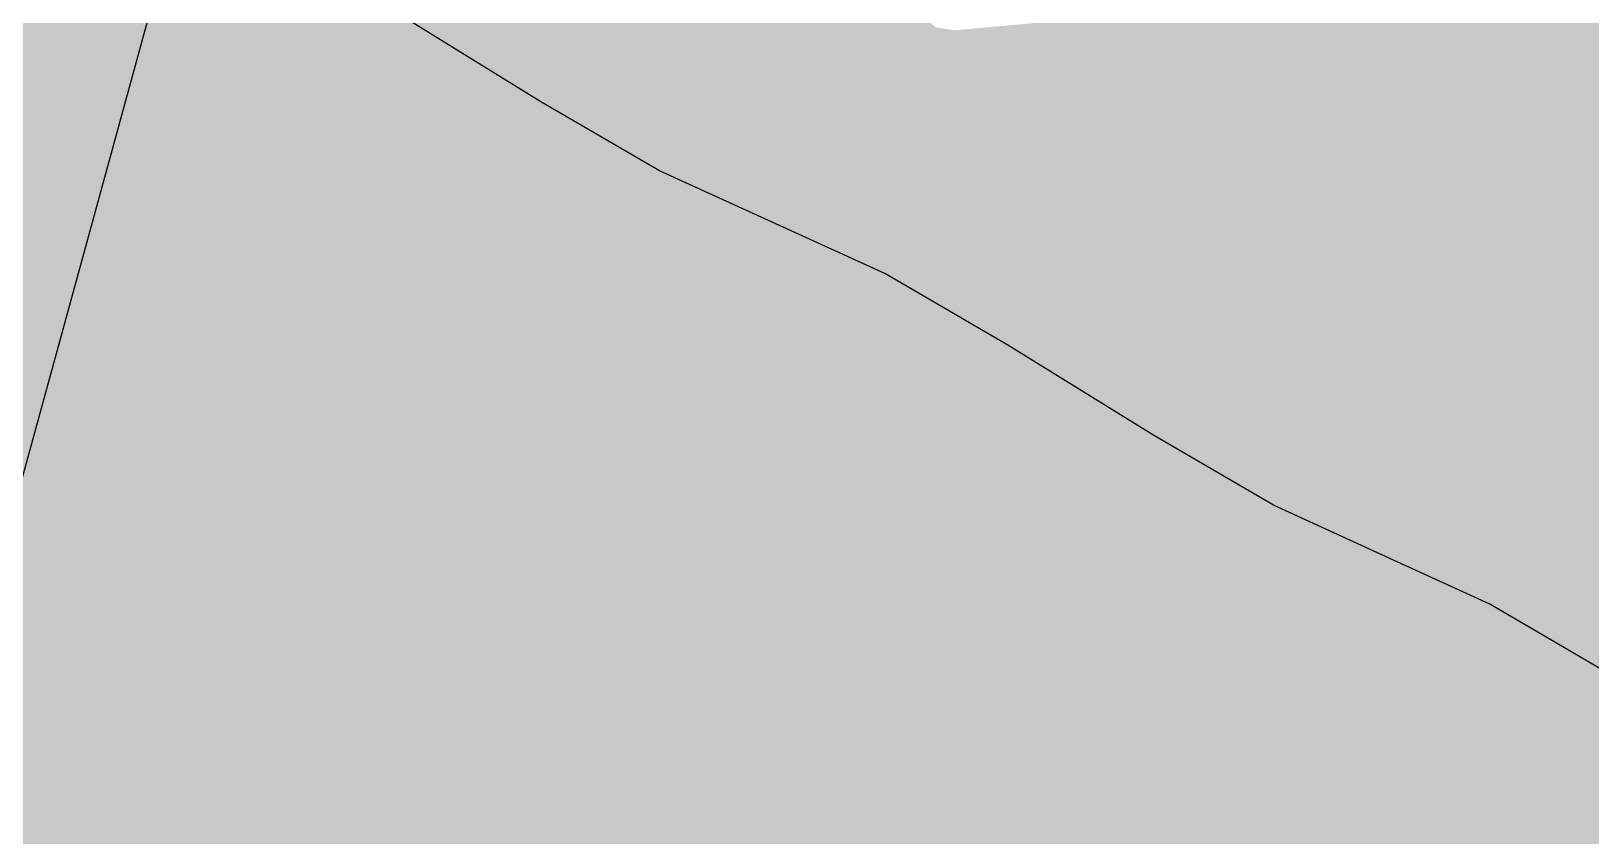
# Model space of a CAD drawing. Header units: millimetres. Extents: x 340454 to 342791, y 6993867 to 6995092.
# Drawn here: x 340731.159 to 340733.77, y 6994462.842 to 6994464.188 of the extents above; entities that cross this region are included whole.
import ezdxf

# ---------------------------------------------------------------- set-up
doc = ezdxf.new("R2010")
doc.units = ezdxf.units.MM
doc.header["$LTSCALE"] = 10
doc.linetypes.add('DASHDOT', pattern=[25.4, 12.7, -6.35, 0, -6.35])
for name, color, linetype in [('A-MODELAGEM', 7, 'Continuous'), ('T-HM-CURVA_INTERMEDIARIA', 45, 'Continuous'), ('U-SC-SECAO_TIPO', 251, 'Continuous')]:
    doc.layers.add(name, color=color, linetype=linetype)

msp = doc.modelspace()

# ---------------------------------------------------------------- linework, layer by layer
at = {"layer": 'A-MODELAGEM', "color": 161, "linetype": 'Continuous', "lineweight": -3}
for points in [[(340734.8844, 6994467.9671), (340733.7254, 6994465.6789), (340733.7556, 6994463.907)], [(340734.8844, 6994467.9671), (340733.7556, 6994463.907), (340733.7835, 6994463.8958)], [(340733.7254, 6994465.6789), (340732.984, 6994464.215), (340733.3798, 6994464.057)], [(340733.7254, 6994465.6789), (340733.3798, 6994464.057), (340733.7556, 6994463.907)], [(340730.6756, 6994465.196), (340731.0883, 6994464.0913), (340731.2883, 6994464.9356)], [(340731.0883, 6994464.0913), (340731.4796, 6994464.1169), (340731.2883, 6994464.9356)], [(340731.4796, 6994464.1169), (340731.6774, 6994464.7703), (340731.2883, 6994464.9356)], [(340731.4796, 6994464.1169), (340731.5158, 6994464.1192), (340731.6774, 6994464.7703)], [(340731.5158, 6994464.1192), (340731.7067, 6994464.7578), (340731.6774, 6994464.7703)], [(340731.5158, 6994464.1192), (340732.2584, 6994464.1677), (340731.7067, 6994464.7578)], [(340731.7067, 6994464.7578), (340732.2584, 6994464.1677), (340732.3315, 6994464.4923)], [(340732.2584, 6994464.1677), (340732.6731, 6994464.1947), (340732.3315, 6994464.4923)], [(340732.984, 6994464.215), (340731.633, 6994460.456), (340732.7697, 6994461.1949)], [(340732.984, 6994464.215), (340732.5132, 6994463.5241), (340731.633, 6994460.456)], [(340732.2584, 6994464.1677), (340732.6708, 6994464.1867), (340732.6731, 6994464.1947)], [(340732.608, 6994463.8546), (340732.5132, 6994463.5241), (340732.984, 6994464.215)], [(340732.608, 6994463.8546), (340732.984, 6994464.215), (340732.6439, 6994463.9797)], [(340732.6439, 6994463.9797), (340732.984, 6994464.215), (340732.6634, 6994464.0478)], [(340732.6634, 6994464.0478), (340732.984, 6994464.215), (340732.6757, 6994464.0907)], [(340732.6708, 6994464.1867), (340732.7041, 6994464.1897), (340732.6731, 6994464.1947)], [(340732.6757, 6994464.0907), (340732.984, 6994464.215), (340732.6842, 6994464.1202)], [(340732.6842, 6994464.1202), (340732.984, 6994464.215), (340732.6904, 6994464.1417)], [(340732.6904, 6994464.1417), (340732.984, 6994464.215), (340732.695, 6994464.158)], [(340732.695, 6994464.158), (340732.984, 6994464.215), (340732.6987, 6994464.1708)], [(340732.6987, 6994464.1708), (340732.984, 6994464.215), (340732.7017, 6994464.1811)], [(340732.7017, 6994464.1811), (340732.984, 6994464.215), (340732.7041, 6994464.1897)], [(340732.984, 6994464.215), (340732.7697, 6994461.1949), (340733.1644, 6994463.0465)], [(340732.984, 6994464.215), (340733.2521, 6994463.458), (340733.2907, 6994463.639)], [(340732.984, 6994464.215), (340733.2907, 6994463.639), (340733.3798, 6994464.057)], [(340732.984, 6994464.215), (340733.1644, 6994463.0465), (340733.2521, 6994463.458)], [(340731.5158, 6994464.1192), (340732.2542, 6994464.149), (340732.2584, 6994464.1677)], [(340732.2493, 6994464.1269), (340732.6646, 6994464.1655), (340732.668, 6994464.1771)], [(340732.2493, 6994464.1269), (340732.668, 6994464.1771), (340732.2542, 6994464.149)], [(340732.2542, 6994464.149), (340732.668, 6994464.1771), (340732.6708, 6994464.1867)], [(340732.2542, 6994464.149), (340732.6708, 6994464.1867), (340732.2584, 6994464.1677)], [(340732.6646, 6994464.1655), (340732.6987, 6994464.1708), (340732.668, 6994464.1771)], [(340732.6646, 6994464.1655), (340732.695, 6994464.158), (340732.6987, 6994464.1708)], [(340732.668, 6994464.1771), (340732.7017, 6994464.1811), (340732.6708, 6994464.1867)], [(340732.668, 6994464.1771), (340732.6987, 6994464.1708), (340732.7017, 6994464.1811)], [(340732.6708, 6994464.1867), (340732.7017, 6994464.1811), (340732.7041, 6994464.1897)], [(340731.5044, 6994464.0812), (340732.2493, 6994464.1269), (340732.2542, 6994464.149)], [(340731.5044, 6994464.0812), (340732.2542, 6994464.149), (340731.5158, 6994464.1192)], [(340732.2359, 6994464.0673), (340732.6552, 6994464.1329), (340732.6605, 6994464.1511)], [(340732.2359, 6994464.0673), (340732.6605, 6994464.1511), (340732.2432, 6994464.1002)], [(340732.2432, 6994464.1002), (340732.6605, 6994464.1511), (340732.6646, 6994464.1655)], [(340732.2432, 6994464.1002), (340732.6646, 6994464.1655), (340732.2493, 6994464.1269)], [(340732.6552, 6994464.1329), (340732.6904, 6994464.1417), (340732.6605, 6994464.1511)], [(340732.6552, 6994464.1329), (340732.6842, 6994464.1202), (340732.6904, 6994464.1417)], [(340732.6605, 6994464.1511), (340732.695, 6994464.158), (340732.6646, 6994464.1655)], [(340732.6605, 6994464.1511), (340732.6904, 6994464.1417), (340732.695, 6994464.158)], [(340731.0883, 6994464.0913), (340731.4679, 6994464.0779), (340731.4796, 6994464.1169)], [(340731.4679, 6994464.0779), (340731.5044, 6994464.0812), (340731.4796, 6994464.1169)], [(340731.4796, 6994464.1169), (340731.5044, 6994464.0812), (340731.5158, 6994464.1192)], [(340731.4908, 6994464.0359), (340732.2432, 6994464.1002), (340732.2493, 6994464.1269)], [(340731.4908, 6994464.0359), (340732.2493, 6994464.1269), (340731.5044, 6994464.0812)], [(340732.2265, 6994464.0259), (340732.6482, 6994464.1088), (340732.6552, 6994464.1329)], [(340732.2265, 6994464.0259), (340732.6552, 6994464.1329), (340732.2359, 6994464.0673)], [(340732.6482, 6994464.1088), (340732.6842, 6994464.1202), (340732.6552, 6994464.1329)], [(340732.6482, 6994464.1088), (340732.6757, 6994464.0907), (340732.6842, 6994464.1202)], [(340731.0767, 6994464.0426), (340731.4679, 6994464.0779), (340731.0883, 6994464.0913)], [(340731.4744, 6994463.981), (340732.2359, 6994464.0673), (340732.2432, 6994464.1002)], [(340731.4744, 6994463.981), (340732.2432, 6994464.1002), (340731.4908, 6994464.0359)], [(340732.2143, 6994463.9716), (340732.6386, 6994464.0757), (340732.6482, 6994464.1088)], [(340732.2143, 6994463.9716), (340732.6482, 6994464.1088), (340732.2265, 6994464.0259)], [(340732.6386, 6994464.0757), (340732.6757, 6994464.0907), (340732.6482, 6994464.1088)], [(340732.6386, 6994464.0757), (340732.6634, 6994464.0478), (340732.6757, 6994464.0907)], [(340731.0767, 6994464.0426), (340731.4538, 6994464.0315), (340731.4679, 6994464.0779)], [(340731.4538, 6994464.0315), (340731.4908, 6994464.0359), (340731.4679, 6994464.0779)], [(340731.4541, 6994463.913), (340732.2265, 6994464.0259), (340732.2359, 6994464.0673)], [(340731.4541, 6994463.913), (340732.2359, 6994464.0673), (340731.4744, 6994463.981)], [(340731.4679, 6994464.0779), (340731.4908, 6994464.0359), (340731.5044, 6994464.0812)], [(340732.1978, 6994463.898), (340732.6246, 6994464.0276), (340732.6386, 6994464.0757)], [(340732.1978, 6994463.898), (340732.6386, 6994464.0757), (340732.2143, 6994463.9716)], [(340732.6246, 6994464.0276), (340732.6634, 6994464.0478), (340732.6386, 6994464.0757)], [(340731.063, 6994463.9846), (340731.4538, 6994464.0315), (340731.0767, 6994464.0426)], [(340731.4538, 6994464.0315), (340731.4744, 6994463.981), (340731.4908, 6994464.0359)], [(340732.6246, 6994464.0276), (340732.6439, 6994463.9797), (340732.6634, 6994464.0478)], [(340733.7556, 6994463.907), (340733.3798, 6994464.057), (340733.2907, 6994463.639)], [(340731.063, 6994463.9846), (340731.4368, 6994463.9752), (340731.4538, 6994464.0315)], [(340731.4283, 6994463.8267), (340732.2143, 6994463.9716), (340732.2265, 6994464.0259)], [(340731.4283, 6994463.8267), (340732.2265, 6994464.0259), (340731.4541, 6994463.913)], [(340731.4368, 6994463.9752), (340731.4744, 6994463.981), (340731.4538, 6994464.0315)], [(340732.174, 6994463.7926), (340732.6023, 6994463.9509), (340732.6246, 6994464.0276)], [(340732.174, 6994463.7926), (340732.6246, 6994464.0276), (340732.1978, 6994463.898)], [(340732.6023, 6994463.9509), (340732.6439, 6994463.9797), (340732.6246, 6994464.0276)], [(340731.0464, 6994463.9147), (340731.4368, 6994463.9752), (340731.063, 6994463.9846)], [(340731.0464, 6994463.9147), (340731.4157, 6994463.9054), (340731.4368, 6994463.9752)], [(340731.394, 6994463.7122), (340732.1978, 6994463.898), (340732.2143, 6994463.9716)], [(340731.394, 6994463.7122), (340732.2143, 6994463.9716), (340731.4283, 6994463.8267)], [(340731.4157, 6994463.9054), (340731.4541, 6994463.913), (340731.4368, 6994463.9752)], [(340731.4368, 6994463.9752), (340731.4541, 6994463.913), (340731.4744, 6994463.981)], [(340732.608, 6994463.8546), (340732.6439, 6994463.9797), (340732.6023, 6994463.9509)], [(340732.1373, 6994463.6291), (340732.5614, 6994463.8099), (340732.6023, 6994463.9509)], [(340732.1373, 6994463.6291), (340732.6023, 6994463.9509), (340732.174, 6994463.7926)], [(340732.5614, 6994463.8099), (340732.608, 6994463.8546), (340732.6023, 6994463.9509)], [(340731.026, 6994463.8285), (340731.4157, 6994463.9054), (340731.0464, 6994463.9147)], [(340731.026, 6994463.8285), (340731.3888, 6994463.8168), (340731.4157, 6994463.9054)], [(340731.3888, 6994463.8168), (340731.4283, 6994463.8267), (340731.4157, 6994463.9054)], [(340731.4157, 6994463.9054), (340731.4283, 6994463.8267), (340731.4541, 6994463.913)], [(340733.7556, 6994463.907), (340733.2907, 6994463.639), (340733.5472, 6994463.1572)], [(340733.7556, 6994463.907), (340733.5472, 6994463.1572), (340733.7835, 6994463.8958)], [(340731.347, 6994463.555), (340732.174, 6994463.7926), (340732.1978, 6994463.898)], [(340731.347, 6994463.555), (340732.1978, 6994463.898), (340731.394, 6994463.7122)], [(340733.7835, 6994463.8958), (340733.5472, 6994463.1572), (340733.5692, 6994463.1158)], [(340733.7835, 6994463.8958), (340733.5692, 6994463.1158), (340734.3621, 6994463.6649)], [(340732.5614, 6994463.8099), (340732.5132, 6994463.5241), (340732.608, 6994463.8546)], [(340731.0003, 6994463.7199), (340731.3888, 6994463.8168), (340731.026, 6994463.8285)], [(340731.394, 6994463.7122), (340731.4283, 6994463.8267), (340731.3888, 6994463.8168)], [(340731.0003, 6994463.7199), (340731.3533, 6994463.6994), (340731.3888, 6994463.8168)], [(340731.3533, 6994463.6994), (340731.394, 6994463.7122), (340731.3888, 6994463.8168)], [(340732.0725, 6994463.3413), (340732.4526, 6994463.4352), (340732.5614, 6994463.8099)], [(340732.0725, 6994463.3413), (340732.5614, 6994463.8099), (340732.1373, 6994463.6291)], [(340732.5614, 6994463.8099), (340732.4526, 6994463.4352), (340732.5132, 6994463.5241)], [(340731.2784, 6994463.3255), (340732.1373, 6994463.6291), (340732.174, 6994463.7926)], [(340731.2784, 6994463.3255), (340732.174, 6994463.7926), (340731.347, 6994463.555)], [(340730.9664, 6994463.577), (340731.3533, 6994463.6994), (340731.0003, 6994463.7199)], [(340730.9664, 6994463.577), (340731.3044, 6994463.5378), (340731.3533, 6994463.6994)], [(340731.3044, 6994463.5378), (340731.347, 6994463.555), (340731.3533, 6994463.6994)], [(340731.347, 6994463.555), (340731.394, 6994463.7122), (340731.3533, 6994463.6994)], [(340734.3621, 6994463.6649), (340733.5692, 6994463.1158), (340734.0558, 6994462.2018)], [(340731.1688, 6994462.959), (340732.0725, 6994463.3413), (340732.1373, 6994463.6291)], [(340731.1688, 6994462.959), (340732.1373, 6994463.6291), (340731.2784, 6994463.3255)], [(340733.2907, 6994463.639), (340733.2521, 6994463.458), (340733.5472, 6994463.1572)], [(340730.9205, 6994463.3831), (340731.3044, 6994463.5378), (340730.9664, 6994463.577)], [(340731.2784, 6994463.3255), (340731.347, 6994463.555), (340731.3044, 6994463.5378)], [(340730.9205, 6994463.3831), (340731.233, 6994463.3018), (340731.3044, 6994463.5378)], [(340731.233, 6994463.3018), (340731.2784, 6994463.3255), (340731.3044, 6994463.5378)], [(340732.5132, 6994463.5241), (340732.4526, 6994463.4352), (340731.633, 6994460.456)], [(340732.4526, 6994463.4352), (340731.4828, 6994460.094), (340731.633, 6994460.456)], [(340732.4526, 6994463.4352), (340731.9167, 6994462.6487), (340731.4828, 6994460.094)], [(340732.0725, 6994463.3413), (340731.9167, 6994462.6487), (340732.4526, 6994463.4352)], [(340733.2521, 6994463.458), (340733.1644, 6994463.0465), (340733.4642, 6994462.8588)], [(340733.2521, 6994463.458), (340733.4642, 6994462.8588), (340733.5472, 6994463.1572)], [(340730.8545, 6994463.1044), (340731.233, 6994463.3018), (340730.9205, 6994463.3831)], [(340730.9659, 6994462.2806), (340731.9167, 6994462.6487), (340732.0725, 6994463.3413)], [(340730.9659, 6994462.2806), (340732.0725, 6994463.3413), (340731.1688, 6994462.959)], [(340731.1688, 6994462.959), (340731.2784, 6994463.3255), (340731.233, 6994463.3018)], [(340730.8545, 6994463.1044), (340731.1188, 6994462.9244), (340731.233, 6994463.3018)], [(340731.1188, 6994462.9244), (340731.1688, 6994462.959), (340731.233, 6994463.3018)], [(340733.5472, 6994463.1572), (340733.4642, 6994462.8588), (340733.5692, 6994463.1158)], [(340733.5692, 6994463.1158), (340733.4642, 6994462.8588), (340733.4836, 6994462.8042)], [(340733.5692, 6994463.1158), (340733.4836, 6994462.8042), (340734.0558, 6994462.2018)], [(340733.1644, 6994463.0465), (340732.7697, 6994461.1949), (340733.2901, 6994462.2324)], [(340733.4642, 6994462.8588), (340733.1644, 6994463.0465), (340733.2901, 6994462.2324)], [(340730.9659, 6994462.2806), (340731.1688, 6994462.959), (340731.1188, 6994462.9244)], [(340733.4642, 6994462.8588), (340733.2901, 6994462.2324), (340733.4836, 6994462.8042)]]:
    msp.add_solid(points, dxfattribs=at)
at = {"layer": 'T-HM-CURVA_INTERMEDIARIA', "color": 45, "linetype": 'Continuous', "lineweight": -3, "elevation": 721, "flags": 128}
msp.add_lwpolyline([(340733.7912, 6994463.1176), (340733.6004, 6994463.2292), (340733.4195, 6994463.312), (340733.2386, 6994463.3947), (340733.0365, 6994463.5128), (340732.7938, 6994463.6626), (340732.5874, 6994463.7828), (340732.399, 6994463.8688), (340732.2105, 6994463.9545), (340732.0119, 6994464.07), (340731.7814, 6994464.212), (340731.5786, 6994464.3295), (340731.4395, 6994464.3952), (340731.326, 6994464.4416), (340731.1868, 6994464.5072), (340730.9887, 6994464.6217), (340730.7672, 6994464.758), (340730.5739, 6994464.8694), (340730.3858, 6994464.9523), (340730.1977, 6994465.0351), (340730.0113, 6994465.1422), (340729.803, 6994465.2703), (340729.6128, 6994465.3792)], dxfattribs=at)
at = {"layer": 'U-SC-SECAO_TIPO', "color": 251, "linetype": 'DASHDOT', "lineweight": -3}
msp.add_lwpolyline([(340742.8006, 6994505.8866), (340729.4173, 6994457.1565), (340727.8283, 6994451.3707)], dxfattribs=at)

doc.saveas('drawing.dxf')
